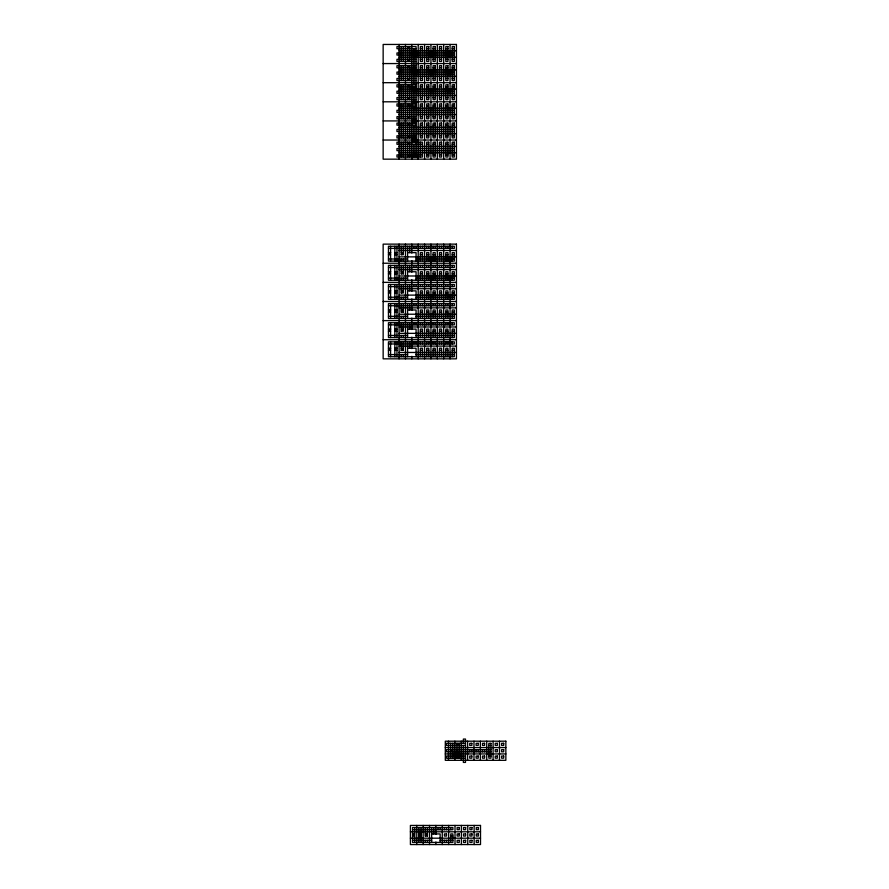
<?xml version="1.0" encoding="UTF-8"?>
<svg xmlns="http://www.w3.org/2000/svg" width="889" height="889" viewBox="0 0 889 889"><rect width="100%" height="100%" fill="white"/><g stroke="black" fill="none" stroke-linecap="round" stroke-linejoin="round"><path stroke-width="1.33" d="M407.584 48.695L409.707 46.572L409.707 61.441L407.584 59.319M409.707 59.319L407.584 61.441L407.584 46.572M407.584 67.82L409.707 65.697L409.707 80.566M409.707 78.443L407.584 80.566L407.584 65.697L409.707 67.82M407.584 86.933L409.707 84.811L409.707 99.679L407.584 97.557M409.707 97.557L407.584 99.679L407.584 84.811M407.584 106.058L409.707 103.924L409.707 118.804M409.707 116.67L407.584 118.804L407.584 103.924L409.707 106.058M407.584 125.171L409.707 123.049L409.707 137.917L407.584 135.795M409.707 135.795L407.584 137.917L407.584 123.049M407.584 144.285L409.707 142.162L409.707 157.031M409.707 154.908L407.584 157.031L407.584 142.162L409.707 144.285M403.328 246.253L403.328 254.754L401.206 254.754L403.328 252.632L401.206 252.632M401.206 273.868L403.328 271.745L401.206 271.745L403.328 273.868L401.206 273.868L401.206 265.367M403.328 284.491L403.328 292.992L401.206 292.992L403.328 290.859L401.206 290.859M401.206 312.106L403.328 309.983L401.206 309.983L403.328 312.106L401.206 312.106L401.206 303.605M403.328 322.729L403.328 331.219L401.206 331.219L403.328 329.097L401.206 329.097M401.206 350.344L403.328 348.221L401.206 348.221L403.328 350.344L401.206 350.344L401.206 341.843M450.612 751.805L452.745 749.671M456.99 745.427L459.113 743.304L459.113 758.173L456.99 756.05M459.113 756.05L456.99 758.173L456.99 743.304L459.113 745.427M425.275 836.049L427.398 833.926L425.275 833.926L427.398 836.049L425.275 836.049L425.275 827.559M416.074 48.695L396.961 48.695L396.961 46.572L416.074 46.572L416.074 157.031M420.33 48.695L422.453 48.695M426.698 48.695L428.82 48.695M433.076 48.695L435.199 48.695M439.444 48.695L441.566 48.695M445.822 48.695L447.945 48.695M452.19 48.695L454.312 48.695M399.083 50.817L456.435 50.817M454.312 52.951L396.961 52.951L396.961 55.074L454.312 55.074M399.083 57.196L456.435 57.196M416.074 59.319L396.961 59.319L396.961 61.441L416.074 61.441M420.33 59.319L422.453 59.319M426.698 59.319L428.82 59.319M433.076 59.319L435.199 59.319M439.444 59.319L441.566 59.319M445.822 59.319L447.945 59.319M452.19 59.319L454.312 59.319M383.148 63.564L456.435 63.564M416.074 65.697L396.961 65.697L396.961 67.82L416.074 67.82M420.33 67.82L422.453 67.82M426.698 67.82L428.82 67.82M433.076 67.82L435.199 67.82M439.444 67.82L441.566 67.82M445.822 67.82L447.945 67.82M452.19 67.82L454.312 67.82M399.083 69.942L456.435 69.942M454.312 72.065L396.961 72.065L396.961 74.187L454.312 74.187M399.083 76.31L456.435 76.31M416.074 78.443L396.961 78.443L396.961 80.566L416.074 80.566M420.33 78.443L422.453 78.443M426.698 78.443L428.82 78.443M433.076 78.443L435.199 78.443M439.444 78.443L441.566 78.443M445.822 78.443L447.945 78.443M452.19 78.443L454.312 78.443M383.148 82.688L456.435 82.688M416.074 84.811L396.961 84.811L396.961 86.933L416.074 86.933M420.33 86.933L422.453 86.933M426.698 86.933L428.82 86.933M433.076 86.933L435.199 86.933M439.444 86.933L441.566 86.933M445.822 86.933L447.945 86.933M452.19 86.933L454.312 86.933M399.083 89.056L456.435 89.056M454.312 91.178L396.961 91.178L396.961 93.312L454.312 93.312M399.083 95.434L456.435 95.434M416.074 97.557L396.961 97.557L396.961 99.679L416.074 99.679M420.33 97.557L422.453 97.557M426.698 97.557L428.82 97.557M433.076 97.557L435.199 97.557M439.444 97.557L441.566 97.557M445.822 97.557L447.945 97.557M452.19 97.557L454.312 97.557M383.148 101.802L456.435 101.802M416.074 103.924L396.961 103.924L396.961 106.058L416.074 106.058M420.33 106.058L422.453 106.058M426.698 106.058L428.82 106.058M433.076 106.058L435.199 106.058M439.444 106.058L441.566 106.058M445.822 106.058L447.945 106.058M452.19 106.058L454.312 106.058M399.083 108.18L456.435 108.18M454.312 110.303L396.961 110.303L396.961 112.425L454.312 112.425M399.083 114.548L456.435 114.548M416.074 116.67L396.961 116.67L396.961 118.804L416.074 118.804M420.33 116.67L422.453 116.67M426.698 116.67L428.82 116.67M433.076 116.67L435.199 116.67M439.444 116.67L441.566 116.67M445.822 116.67L447.945 116.67M452.19 116.67L454.312 116.67M383.148 120.926L456.435 120.926M416.074 123.049L396.961 123.049L396.961 125.171L416.074 125.171M420.33 125.171L422.453 125.171M426.698 125.171L428.82 125.171M433.076 125.171L435.199 125.171M439.444 125.171L441.566 125.171M445.822 125.171L447.945 125.171M452.19 125.171L454.312 125.171M399.083 127.294L456.435 127.294M454.312 129.416L396.961 129.416L396.961 131.55L454.312 131.55M399.083 133.672L456.435 133.672M416.074 135.795L396.961 135.795L396.961 137.917L416.074 137.917M420.33 135.795L422.453 135.795M426.698 135.795L428.82 135.795M433.076 135.795L435.199 135.795M439.444 135.795L441.566 135.795M445.822 135.795L447.945 135.795M452.19 135.795L454.312 135.795M383.148 140.04L456.435 140.04M422.453 144.285L396.961 144.285L396.961 142.162L422.453 142.162L422.453 157.031L396.961 157.031L396.961 154.908L422.453 154.908M426.698 144.285L428.82 144.285M433.076 144.285L435.199 144.285M439.444 144.285L441.566 144.285M445.822 144.285L447.945 144.285M452.19 144.285L454.312 144.285M399.083 146.418L456.435 146.418M454.312 148.541L396.961 148.541L396.961 150.663L454.312 150.663M399.083 152.786L456.435 152.786M426.698 154.908L428.82 154.908M433.076 154.908L435.199 154.908M439.444 154.908L441.566 154.908M445.822 154.908L447.945 154.908M452.19 154.908L454.312 154.908M388.46 248.375L454.312 248.375L454.312 246.253L388.46 246.253L388.46 261.122L454.312 261.122L454.312 252.632L452.19 252.632L452.19 261.122M399.083 250.498L456.435 250.498M394.838 252.632L396.961 252.632L394.838 254.754L396.961 254.754M407.584 252.632L416.074 252.632L416.074 261.122M420.33 254.754L422.453 254.754M426.698 254.754L428.82 254.754M433.076 254.754L435.199 254.754M439.444 254.754L441.566 254.754M445.822 254.754L447.945 254.754M452.19 254.754L454.312 254.754M399.083 256.877L456.435 256.877M388.46 258.999L407.584 258.999M416.074 258.999L454.312 258.999M383.148 263.244L456.435 263.244M388.46 267.5L454.312 267.5L454.312 265.367L388.46 265.367L388.46 280.246L454.312 280.246L454.312 271.745L452.19 271.745L452.19 280.246M399.083 269.623L456.435 269.623M407.584 271.745L416.074 271.745L416.074 280.246M420.33 273.868L422.453 273.868M426.698 273.868L428.82 273.868M433.076 273.868L435.199 273.868M439.444 273.868L441.566 273.868M445.822 273.868L447.945 273.868M452.19 273.868L454.312 273.868M399.083 275.99L456.435 275.99M388.46 278.113L407.584 278.113M416.074 278.113L454.312 278.113M383.148 282.369L456.435 282.369M388.46 286.614L454.312 286.614L454.312 284.491L388.46 284.491L388.46 299.36L454.312 299.36L454.312 290.859L452.19 290.859L452.19 299.36M399.083 288.736L456.435 288.736M394.838 290.859L396.961 290.859L394.838 292.992L396.961 292.992M407.584 290.859L416.074 290.859L416.074 299.36M420.33 292.992L422.453 292.992M426.698 292.992L428.82 292.992M433.076 292.992L435.199 292.992M439.444 292.992L441.566 292.992M445.822 292.992L447.945 292.992M452.19 292.992L454.312 292.992M399.083 295.115L456.435 295.115M388.46 297.237L407.584 297.237M416.074 297.237L454.312 297.237M383.148 301.482L456.435 301.482M388.46 305.738L454.312 305.738L454.312 303.605L388.46 303.605L388.46 318.473L454.312 318.473L454.312 309.983L452.19 309.983L452.19 318.473M399.083 307.861L456.435 307.861M407.584 309.983L416.074 309.983L416.074 318.473M420.33 312.106L422.453 312.106M426.698 312.106L428.82 312.106M433.076 312.106L435.199 312.106M439.444 312.106L441.566 312.106M445.822 312.106L447.945 312.106M452.19 312.106L454.312 312.106M399.083 314.228L456.435 314.228M388.46 316.351L407.584 316.351M416.074 316.351L454.312 316.351M383.148 320.607L456.435 320.607M388.46 324.852L454.312 324.852L454.312 322.729L388.46 322.729L388.46 337.598L454.312 337.598L454.312 329.097L452.19 329.097L452.19 337.598M399.083 326.974L456.435 326.974M394.838 329.097L396.961 329.097L394.838 331.219L396.961 331.219M407.584 329.097L416.074 329.097L416.074 337.598M420.33 331.219L422.453 331.219M426.698 331.219L428.82 331.219M433.076 331.219L435.199 331.219M439.444 331.219L441.566 331.219M445.822 331.219L447.945 331.219M452.19 331.219L454.312 331.219M399.083 333.353L456.435 333.353M388.46 335.475L407.584 335.475M416.074 335.475L454.312 335.475M383.148 339.72L456.435 339.72M388.46 343.965L454.312 343.965L454.312 341.843L388.46 341.843L388.46 356.711L454.312 356.711L454.312 348.221L452.19 348.221L452.19 356.711M399.083 346.099L456.435 346.099M407.584 348.221L416.074 348.221L416.074 356.711M420.33 350.344L422.453 350.344M426.698 350.344L428.82 350.344M433.076 350.344L435.199 350.344M439.444 350.344L441.566 350.344M445.822 350.344L447.945 350.344M452.19 350.344L454.312 350.344M399.083 352.466L456.435 352.466M388.46 354.589L407.584 354.589M416.074 354.589L454.312 354.589M465.492 743.304L446.367 743.304L446.367 745.427L465.492 745.427M488.85 745.427L490.984 745.427M445.311 747.571L505.852 747.571M490.984 749.671L446.367 749.671L446.367 751.805L490.984 751.805M445.311 753.939L505.852 753.939M465.492 756.05L446.367 756.05L446.367 758.173L465.492 758.173M488.85 756.05L490.984 756.05M412.529 829.681L452.89 829.681L452.89 827.559L412.529 827.559L412.529 842.428L452.89 842.428L452.89 833.926L450.767 833.926L450.767 842.428M410.407 831.804L480.505 831.804M431.654 833.926L440.144 833.926L440.144 842.428M450.767 836.049L452.89 836.049M410.407 838.183L480.505 838.183M412.529 840.305L431.654 840.305M440.144 840.305L452.89 840.305M450.612 749.671L452.745 751.805M499.474 741.193L499.474 760.317M493.106 741.193L493.106 760.317M486.728 741.193L486.728 760.317M484.605 749.671L484.605 751.805M482.483 749.671L482.483 751.805M480.36 741.193L480.36 760.317M478.238 749.671L478.238 751.805M476.104 749.671L476.104 751.805M474.137 825.437L474.137 844.55M473.981 741.193L473.981 760.317M471.859 749.671L471.859 751.805M469.736 749.671L469.736 751.805M467.614 741.193L467.614 760.317M467.758 825.437L467.758 844.55M463.358 743.304L463.358 739.059L465.492 739.059L465.492 762.418L463.358 762.418L463.358 745.427M461.391 825.437L461.391 844.55M461.235 741.193L461.235 760.317M455.012 825.437L455.012 844.55M454.868 741.193L454.868 760.317M452.745 743.304L452.745 758.173M452.19 246.253L452.19 248.375M452.19 265.367L452.19 267.5M452.19 284.491L452.19 286.614M452.19 303.605L452.19 305.738M452.19 322.729L452.19 324.852M452.19 341.843L452.19 343.965M450.767 827.559L450.767 829.681M450.612 743.304L450.612 758.173M450.067 44.45L450.067 159.164M450.067 244.131L450.067 358.834M448.645 825.437L448.645 844.55M448.489 741.193L448.489 760.317M447.945 246.253L447.945 248.375M447.945 261.122L447.945 252.632L445.822 252.632L445.822 261.122M447.945 265.367L447.945 267.5M447.945 280.246L447.945 271.745L445.822 271.745L445.822 280.246M447.945 284.491L447.945 286.614M447.945 299.36L447.945 290.859L445.822 290.859L445.822 299.36M447.945 303.605L447.945 305.738M447.945 318.473L447.945 309.983L445.822 309.983L445.822 318.473M447.945 322.729L447.945 324.852M447.945 337.598L447.945 329.097L445.822 329.097L445.822 337.598M447.945 341.843L447.945 343.965M447.945 356.711L447.945 348.221L445.822 348.221L445.822 356.711M446.522 827.559L446.522 829.681M446.522 840.305L446.522 842.428M445.822 246.253L445.822 248.375M445.822 265.367L445.822 267.5M445.822 284.491L445.822 286.614M445.822 303.605L445.822 305.738M445.822 322.729L445.822 324.852M445.822 341.843L445.822 343.965M444.4 827.559L444.4 829.681M444.4 840.305L444.4 842.428M443.689 44.45L443.689 159.164M443.689 244.131L443.689 358.834M442.266 825.437L442.266 844.55M441.566 246.253L441.566 248.375M441.566 261.122L441.566 252.632L439.444 252.632L439.444 261.122M441.566 265.367L441.566 267.5M441.566 280.246L441.566 271.745L439.444 271.745L439.444 280.246M441.566 284.491L441.566 286.614M441.566 299.36L441.566 290.859L439.444 290.859L439.444 299.36M441.566 303.605L441.566 305.738M441.566 318.473L441.566 309.983L439.444 309.983L439.444 318.473M441.566 322.729L441.566 324.852M441.566 337.598L441.566 329.097L439.444 329.097L439.444 337.598M441.566 341.843L441.566 343.965M441.566 356.711L441.566 348.221L439.444 348.221L439.444 356.711M440.144 827.559L440.144 829.681M439.444 246.253L439.444 248.375M439.444 265.367L439.444 267.5M439.444 284.491L439.444 286.614M439.444 303.605L439.444 305.738M439.444 322.729L439.444 324.852M439.444 341.843L439.444 343.965M438.021 827.559L438.021 829.681M437.321 44.45L437.321 159.164M437.321 244.131L437.321 358.834M435.899 825.437L435.899 834.349M435.899 842.005L435.899 844.55M435.199 246.253L435.199 248.375M435.199 261.122L435.199 252.632L433.076 252.632L433.076 261.122M435.199 265.367L435.199 267.5M435.199 280.246L435.199 271.745L433.076 271.745L433.076 280.246M435.199 284.491L435.199 286.614M435.199 299.36L435.199 290.859L433.076 290.859L433.076 299.36M435.199 303.605L435.199 305.738M435.199 318.473L435.199 309.983L433.076 309.983L433.076 318.473M435.199 322.729L435.199 324.852M435.199 337.598L435.199 329.097L433.076 329.097L433.076 337.598M435.199 341.843L435.199 343.965M435.199 356.711L435.199 348.221L433.076 348.221L433.076 356.711M433.776 827.559L433.776 833.926M433.076 246.253L433.076 248.375M433.076 265.367L433.076 267.5M433.076 284.491L433.076 286.614M433.076 303.605L433.076 305.738M433.076 322.729L433.076 324.852M433.076 341.843L433.076 343.965M431.654 827.559L431.654 842.428M430.943 44.45L430.943 159.164M430.943 244.131L430.943 358.834M429.52 825.437L429.52 844.55M428.82 246.253L428.82 248.375M428.82 261.122L428.82 252.632L426.698 252.632L426.698 261.122M428.82 265.367L428.82 267.5M428.82 280.246L428.82 271.745L426.698 271.745L426.698 280.246M428.82 284.491L428.82 286.614M428.82 299.36L428.82 290.859L426.698 290.859L426.698 299.36M428.82 303.605L428.82 305.738M428.82 318.473L428.82 309.983L426.698 309.983L426.698 318.473M428.82 322.729L428.82 324.852M428.82 337.598L428.82 329.097L426.698 329.097L426.698 337.598M428.82 341.843L428.82 343.965M428.82 356.711L428.82 348.221L426.698 348.221L426.698 356.711M427.398 827.559L427.398 836.049M427.398 840.305L427.398 842.428M426.698 246.253L426.698 248.375M426.698 265.367L426.698 267.5M426.698 284.491L426.698 286.614M426.698 303.605L426.698 305.738M426.698 322.729L426.698 324.852M426.698 341.843L426.698 343.965M425.275 840.305L425.275 842.428M424.575 44.45L424.575 159.164M424.575 244.131L424.575 358.834M423.153 825.437L423.153 844.55M422.453 246.253L422.453 248.375M422.453 261.122L422.453 252.632L420.33 252.632L420.33 261.122M422.453 265.367L422.453 267.5M422.453 280.246L422.453 271.745L420.33 271.745L420.33 280.246M422.453 284.491L422.453 286.614M422.453 299.36L422.453 290.859L420.33 290.859L420.33 299.36M422.453 303.605L422.453 305.738M422.453 318.473L422.453 309.983L420.33 309.983L420.33 318.473M422.453 322.729L422.453 324.852M422.453 337.598L422.453 329.097L420.33 329.097L420.33 337.598M422.453 341.843L422.453 343.965M422.453 356.711L422.453 348.221L420.33 348.221L420.33 356.711M421.03 827.559L421.03 842.428M420.33 142.162L420.33 157.031M420.33 246.253L420.33 248.375M420.33 265.367L420.33 267.5M420.33 284.491L420.33 286.614M420.33 303.605L420.33 305.738M420.33 322.729L420.33 324.852M420.33 341.843L420.33 343.965M418.908 827.559L418.908 842.428M418.197 44.45L418.197 159.164M418.197 244.131L418.197 358.834M416.774 825.437L416.774 844.55M416.074 246.253L416.074 248.375M416.074 265.367L416.074 267.5M416.074 284.491L416.074 286.614M416.074 303.605L416.074 305.738M416.074 322.729L416.074 324.852M416.074 341.843L416.074 343.965M414.652 827.559L414.652 842.428M413.952 48.695L413.952 84.811M413.952 86.933L413.952 103.924M413.952 106.058L413.952 123.049M413.952 125.171L413.952 142.162M413.952 144.285L413.952 157.031M413.952 246.253L413.952 248.375M413.952 265.367L413.952 267.5M413.952 284.491L413.952 286.614M413.952 303.605L413.952 305.738M413.952 322.729L413.952 324.852M413.952 341.843L413.952 343.965M411.829 44.45L411.829 159.164M411.829 244.131L411.829 253.054M411.829 260.699L411.829 272.167M411.829 279.813L411.829 291.292M411.829 298.937L411.829 310.405M411.829 318.051L411.829 329.519M411.829 337.175L411.829 348.644M411.829 356.289L411.829 358.834M409.707 246.253L409.707 252.632M409.707 265.367L409.707 271.745M409.707 284.491L409.707 290.859M409.707 303.605L409.707 309.983M409.707 322.729L409.707 329.097M409.707 341.843L409.707 348.221M407.584 246.253L407.584 261.122M407.584 265.367L407.584 280.246M407.584 284.491L407.584 299.36M407.584 303.605L407.584 318.473M407.584 322.729L407.584 337.598M407.584 341.843L407.584 356.711M405.462 44.45L405.462 159.164M405.462 244.131L405.462 358.834M403.328 46.572L403.328 61.441M403.328 65.697L403.328 80.566M403.328 84.811L403.328 99.679M403.328 103.924L403.328 118.804M403.328 123.049L403.328 137.917M403.328 142.162L403.328 157.031M403.328 258.999L403.328 261.122M403.328 265.367L403.328 273.868M403.328 278.113L403.328 280.246M403.328 297.237L403.328 299.36M403.328 303.605L403.328 312.106M403.328 316.351L403.328 318.473M403.328 335.475L403.328 337.598M403.328 341.843L403.328 350.344M403.328 354.589L403.328 356.711M401.206 46.572L401.206 61.441M401.206 65.697L401.206 80.566M401.206 84.811L401.206 99.679M401.206 103.924L401.206 118.804M401.206 123.049L401.206 137.917M401.206 142.162L401.206 157.031M401.206 246.253L401.206 254.754M401.206 258.999L401.206 261.122M401.206 278.113L401.206 280.246M401.206 284.491L401.206 292.992M401.206 297.237L401.206 299.36M401.206 316.351L401.206 318.473M401.206 322.729L401.206 331.219M401.206 335.475L401.206 337.598M401.206 354.589L401.206 356.711M399.083 44.45L399.083 159.164M399.083 244.131L399.083 358.834M396.961 246.253L396.961 261.122M396.961 265.367L396.961 280.246M396.961 284.491L396.961 299.36M396.961 303.605L396.961 318.473M396.961 322.729L396.961 337.598M396.961 341.843L396.961 356.711M394.838 246.253L394.838 261.122M394.838 265.367L394.838 280.246M394.838 284.491L394.838 299.36M394.838 303.605L394.838 318.473M394.838 322.729L394.838 337.598M394.838 341.843L394.838 356.711M390.582 246.253L390.582 261.122M390.582 265.367L390.582 280.246M390.582 284.491L390.582 299.36M390.582 303.605L390.582 318.473M390.582 322.729L390.582 337.598M390.582 341.843L390.582 356.711M390.582 252.632L388.46 254.754L390.582 254.754L388.46 252.632L390.582 252.632M390.582 271.745L388.46 273.868L390.582 273.868L388.46 271.745L390.582 271.745M396.961 271.745L394.838 273.868L396.961 273.868L394.838 271.745L396.961 271.745M390.582 290.859L388.46 292.992L390.582 292.992L388.46 290.859L390.582 290.859M390.582 309.983L388.46 312.106L390.582 312.106L388.46 309.983L390.582 309.983M396.961 309.983L394.838 312.106L396.961 312.106L394.838 309.983L396.961 309.983M390.582 329.097L388.46 331.219L390.582 331.219L388.46 329.097L390.582 329.097M390.582 348.221L388.46 350.344L390.582 350.344L388.46 348.221L390.582 348.221M396.961 348.221L394.838 350.344L396.961 350.344L394.838 348.221L396.961 348.221M414.652 833.926L412.529 836.049L414.652 836.049L412.529 833.926L414.652 833.926M421.03 833.926L418.908 836.049L421.03 836.049L418.908 833.926L421.03 833.926M456.435 44.45L383.148 44.45L383.148 159.164L456.435 159.164L456.435 44.45M422.453 46.572L420.33 46.572L420.33 61.441L422.453 61.441L422.453 46.572M428.82 46.572L426.698 46.572L426.698 61.441L428.82 61.441L428.82 46.572M435.199 46.572L433.076 46.572L433.076 61.441L435.199 61.441L435.199 46.572M441.566 46.572L439.444 46.572L439.444 61.441L441.566 61.441L441.566 46.572M447.945 46.572L445.822 46.572L445.822 61.441L447.945 61.441L447.945 46.572M454.312 46.572L452.19 46.572L452.19 61.441L454.312 61.441L454.312 46.572M422.453 65.697L420.33 65.697L420.33 80.566L422.453 80.566L422.453 65.697M428.82 65.697L426.698 65.697L426.698 80.566L428.82 80.566L428.82 65.697M435.199 65.697L433.076 65.697L433.076 80.566L435.199 80.566L435.199 65.697M441.566 65.697L439.444 65.697L439.444 80.566L441.566 80.566L441.566 65.697M447.945 65.697L445.822 65.697L445.822 80.566L447.945 80.566L447.945 65.697M454.312 65.697L452.19 65.697L452.19 80.566L454.312 80.566L454.312 65.697M422.453 84.811L420.33 84.811L420.33 99.679L422.453 99.679L422.453 84.811M428.82 84.811L426.698 84.811L426.698 99.679L428.82 99.679L428.82 84.811M435.199 84.811L433.076 84.811L433.076 99.679L435.199 99.679L435.199 84.811M441.566 84.811L439.444 84.811L439.444 99.679L441.566 99.679L441.566 84.811M447.945 84.811L445.822 84.811L445.822 99.679L447.945 99.679L447.945 84.811M454.312 84.811L452.19 84.811L452.19 99.679L454.312 99.679L454.312 84.811M422.453 103.924L420.33 103.924L420.33 118.804L422.453 118.804L422.453 103.924M428.82 103.924L426.698 103.924L426.698 118.804L428.82 118.804L428.82 103.924M435.199 103.924L433.076 103.924L433.076 118.804L435.199 118.804L435.199 103.924M441.566 103.924L439.444 103.924L439.444 118.804L441.566 118.804L441.566 103.924M447.945 103.924L445.822 103.924L445.822 118.804L447.945 118.804L447.945 103.924M454.312 103.924L452.19 103.924L452.19 118.804L454.312 118.804L454.312 103.924M422.453 123.049L420.33 123.049L420.33 137.917L422.453 137.917L422.453 123.049M428.82 123.049L426.698 123.049L426.698 137.917L428.82 137.917L428.82 123.049M435.199 123.049L433.076 123.049L433.076 137.917L435.199 137.917L435.199 123.049M441.566 123.049L439.444 123.049L439.444 137.917L441.566 137.917L441.566 123.049M447.945 123.049L445.822 123.049L445.822 137.917L447.945 137.917L447.945 123.049M454.312 123.049L452.19 123.049L452.19 137.917L454.312 137.917L454.312 123.049M428.82 142.162L426.698 142.162L426.698 157.031L428.82 157.031L428.82 142.162M435.199 142.162L433.076 142.162L433.076 157.031L435.199 157.031L435.199 142.162M441.566 142.162L439.444 142.162L439.444 157.031L441.566 157.031L441.566 142.162M447.945 142.162L445.822 142.162L445.822 157.031L447.945 157.031L447.945 142.162M454.312 142.162L452.19 142.162L452.19 157.031L454.312 157.031L454.312 142.162M456.435 244.131L383.148 244.131L383.148 358.834L456.435 358.834L456.435 244.131M505.852 741.193L445.311 741.193L445.311 760.317L505.852 760.317L505.852 741.193M471.859 743.304L469.736 743.304L469.736 745.427L471.859 745.427L471.859 743.304M478.238 743.304L476.104 743.304L476.104 745.427L478.238 745.427L478.238 743.304M484.605 743.304L482.483 743.304L482.483 745.427L484.605 745.427L484.605 743.304M490.984 743.304L488.85 743.304L488.85 758.173L490.984 758.173L490.984 743.304M497.351 743.304L495.229 743.304L495.229 745.427L497.351 745.427L497.351 743.304M503.719 743.304L501.596 743.304L501.596 745.427L503.719 745.427L503.719 743.304M497.351 749.671L495.229 749.671L495.229 751.805L497.351 751.805L497.351 749.671M503.719 749.671L501.596 749.671L501.596 751.805L503.719 751.805L503.719 749.671M471.859 756.05L469.736 756.05L469.736 758.173L471.859 758.173L471.859 756.05M478.238 756.05L476.104 756.05L476.104 758.173L478.238 758.173L478.238 756.05M484.605 756.05L482.483 756.05L482.483 758.173L484.605 758.173L484.605 756.05M497.351 756.05L495.229 756.05L495.229 758.173L497.351 758.173L497.351 756.05M503.719 756.05L501.596 756.05L501.596 758.173L503.719 758.173L503.719 756.05M480.505 825.437L410.407 825.437L410.407 844.55L480.505 844.55L480.505 825.437M459.269 827.559L457.135 827.559L457.135 829.681L459.269 829.681L459.269 827.559M465.636 827.559L463.513 827.559L463.513 829.681L465.636 829.681L465.636 827.559M472.015 827.559L469.881 827.559L469.881 829.681L472.015 829.681L472.015 827.559M478.382 827.559L476.26 827.559L476.26 829.681L478.382 829.681L478.382 827.559M446.522 833.926L444.4 833.926L444.4 836.049L446.522 836.049L446.522 833.926M459.269 833.926L457.135 833.926L457.135 836.049L459.269 836.049L459.269 833.926M465.636 833.926L463.513 833.926L463.513 836.049L465.636 836.049L465.636 833.926M472.015 833.926L469.881 833.926L469.881 836.049L472.015 836.049L472.015 833.926M478.382 833.926L476.26 833.926L476.26 836.049L478.382 836.049L478.382 833.926M459.269 840.305L457.135 840.305L457.135 842.428L459.269 842.428L459.269 840.305M465.636 840.305L463.513 840.305L463.513 842.428L465.636 842.428L465.636 840.305M472.015 840.305L469.881 840.305L469.881 842.428L472.015 842.428L472.015 840.305M478.382 840.305L476.26 840.305L476.26 842.428L478.382 842.428L478.382 840.305"/></g></svg>
